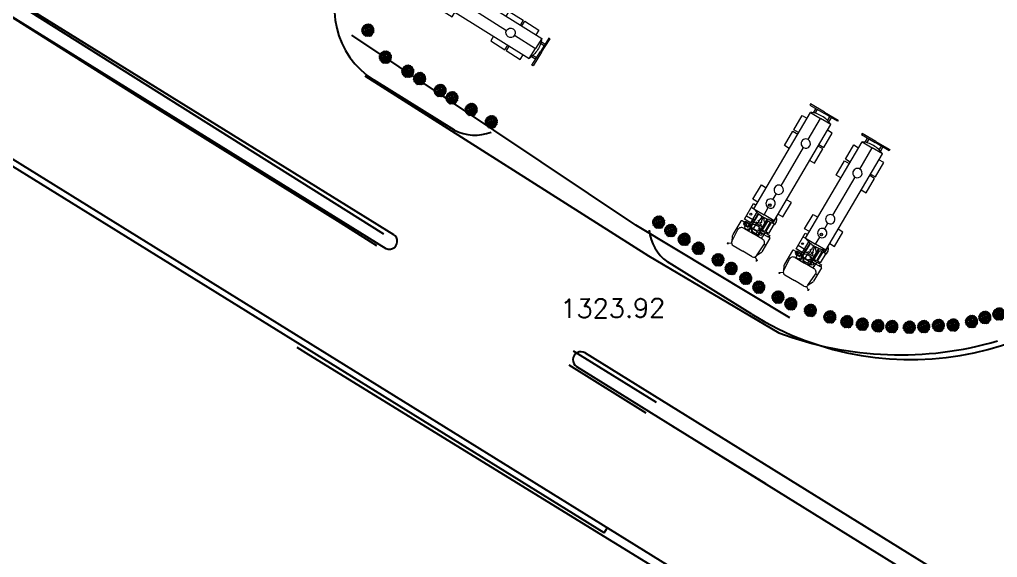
# Model space of a CAD drawing. Header units: metres. Extents: x 324293 to 653279, y 3585589 to 7191434.
# Drawn here: x 334366.3 to 334463.6, y 3600275.1 to 3600328.6 of the extents above; entities that cross this region are included whole.
import ezdxf

# ---------------------------------------------------------------- set-up
doc = ezdxf.new("R2010")
doc.units = ezdxf.units.M
doc.layers.add('andaze', color=1, linetype='Continuous', lineweight=5)
doc.layers.add('tree 1', color=66, linetype='Continuous', lineweight=5)
for name, color, linetype in [('cahman', 80, 'Continuous'), ('center line', 10, 'Continuous'), ('divar sangi', 253, 'Continuous'), ('masir', 25, 'Continuous'), ('sakhteman', 7, 'Continuous'), ('sang jadval', 251, 'Continuous')]:
    doc.layers.add(name, color=color, linetype=linetype)
doc.styles.get("Standard").update_dxf_attribs({"font": 'simplex.shx'})

# ---------------------------------------------------------------- blocks, each defined once
blk = doc.blocks.new('rr')
at = {"layer": 'andaze'}
for p, q in [((334338.179, 3600177.021, 1325.8), (334337.469, 3600176.697, 1325.8)), ((334338.372, 3600177.013, 1325.8), (334338.512, 3600177.245, 1325.8)), ((334338.457, 3600176.926, 1325.8), (334338.894, 3600176.104, 1325.8)), ((334338.741, 3600176.696, 1325.8), (334338.458, 3600176.924, 1325.8)), ((334338.559, 3600177.213, 1325.8), (334338.466, 3600177.277, 1325.8)), ((334338.466, 3600177.277, 1325.8), (334338.527, 3600177.265, 1325.8)), ((334338.527, 3600177.265, 1325.8), (334338.559, 3600177.213, 1325.8)), ((334336.378, 3600176.326, 1325.8), (334336.347, 3600176.272, 1325.8)), ((334336.347, 3600176.272, 1325.8), (334336.366, 3600176.213, 1325.8)), ((334336.366, 3600176.213, 1325.8), (334336.378, 3600176.326, 1325.8)), ((334336.639, 3600176.223, 1325.8), (334336.372, 3600176.269, 1325.8)), ((334336.76, 3600176.374, 1325.8), (334337.469, 3600176.697, 1325.8)), ((334339.272, 3600175.6, 1325.8), (334338.815, 3600176.602, 1325.8)), ((334336.636, 3600175.736, 1325.8), (334336.649, 3600176.1, 1325.8)), ((334336.649, 3600176.102, 1325.8), (334336.982, 3600175.233, 1325.8)), ((334337.116, 3600174.617, 1325.8), (334336.659, 3600175.619, 1325.8)), ((334338.766, 3600175.725, 1325.8), (334338.059, 3600175.403, 1325.8)), ((334338.372, 3600175.546, 1325.8), (334338.501, 3600175.262, 1325.8)), ((334338.41, 3600175.563, 1325.8), (334338.54, 3600175.279, 1325.8)), ((334338.563, 3600175.533, 1325.8), (334338.448, 3600175.481, 1325.8)), ((334338.735, 3600175.665, 1325.8), (334338.543, 3600175.577, 1325.8)), ((334338.543, 3600175.577, 1325.8), (334338.563, 3600175.533, 1325.8)), ((334338.924, 3600175.554, 1325.8), (334338.633, 3600175.421, 1325.8)), ((334338.768, 3600175.593, 1325.8), (334338.735, 3600175.665, 1325.8)), ((334338.809, 3600175.612, 1325.8), (334338.768, 3600175.593, 1325.8)), ((334338.85, 3600175.52, 1325.8), (334338.809, 3600175.612, 1325.8)), ((334338.865, 3600175.527, 1325.8), (334338.962, 3600175.313, 1325.8)), ((334338.912, 3600176.064, 1325.8), (334339.034, 3600176.12, 1325.8)), ((334338.924, 3600175.554, 1325.8), (334339.022, 3600175.34, 1325.8)), ((334339.074, 3600175.438, 1325.8), (334339.24, 3600175.514, 1325.8)), ((334337.001, 3600175.193, 1325.8), (334336.878, 3600175.137, 1325.8)), ((334337.205, 3600174.646, 1325.8), (334337.547, 3600174.802, 1325.8)), ((334337.353, 3600175.081, 1325.8), (334338.059, 3600175.403, 1325.8)), ((334337.51, 3600175.007, 1325.8), (334337.455, 3600175.128, 1325.8)), ((334337.49, 3600174.998, 1325.8), (334337.51, 3600175.007, 1325.8)), ((334337.574, 3600174.814, 1325.8), (334337.49, 3600174.998, 1325.8)), ((334337.547, 3600174.802, 1325.8), (334337.613, 3600174.658, 1325.8)), ((334337.561, 3600174.808, 1325.8), (334337.847, 3600174.939, 1325.8)), ((334337.626, 3600174.664, 1325.8), (334337.561, 3600174.808, 1325.8)), ((334337.913, 3600174.795, 1325.8), (334337.626, 3600174.664, 1325.8)), ((334337.708, 3600175.243, 1325.8), (334338.293, 3600173.96, 1325.8)), ((334337.747, 3600175.261, 1325.8), (334338.329, 3600173.984, 1325.8)), ((334338.201, 3600175.35, 1325.8), (334337.791, 3600175.163, 1325.8)), ((334338.401, 3600175.248, 1325.8), (334337.864, 3600175.003, 1325.8)), ((334337.914, 3600175.219, 1325.8), (334337.987, 3600175.059, 1325.8)), ((334338.169, 3600174.778, 1325.8), (334337.965, 3600174.782, 1325.8)), ((334338.112, 3600175.002, 1325.8), (334338.001, 3600174.951, 1325.8)), ((334338.001, 3600174.951, 1325.8), (334338.057, 3600174.83, 1325.8)), ((334338.039, 3600174.6, 1325.8), (334338.672, 3600174.888, 1325.8)), ((334338.057, 3600174.83, 1325.8), (334338.13, 3600174.863, 1325.8)), ((334338.079, 3600175.412, 1325.8), (334338.483, 3600175.206, 1325.8)), ((334338.342, 3600175.18, 1325.8), (334338.084, 3600175.063, 1325.8)), ((334338.084, 3600175.063, 1325.8), (334338.112, 3600175.002, 1325.8)), ((334338.129, 3600175.435, 1325.8), (334338.484, 3600175.254, 1325.8)), ((334338.13, 3600174.863, 1325.8), (334338.169, 3600174.778, 1325.8)), ((334338.169, 3600174.778, 1325.8), (334338.464, 3600174.912, 1325.8)), ((334338.342, 3600175.18, 1325.8), (334338.402, 3600175.208, 1325.8)), ((334338.464, 3600174.912, 1325.8), (334338.342, 3600175.18, 1325.8)), ((334338.395, 3600175.223, 1325.8), (334338.424, 3600175.236, 1325.8)), ((334338.402, 3600175.208, 1325.8), (334338.395, 3600175.223, 1325.8)), ((334338.464, 3600174.912, 1325.8), (334338.594, 3600175.058, 1325.8)), ((334338.483, 3600175.206, 1325.8), (334338.689, 3600175.3, 1325.8)), ((334338.484, 3600175.254, 1325.8), (334338.671, 3600175.339, 1325.8)), ((334338.519, 3600175.223, 1325.8), (334338.954, 3600174.269, 1325.8)), ((334338.551, 3600174.834, 1325.8), (334338.594, 3600174.74, 1325.8)), ((334338.558, 3600175.24, 1325.8), (334338.995, 3600174.28, 1325.8)), ((334338.6, 3600175.148, 1325.8), (334339.022, 3600175.34, 1325.8)), ((334338.633, 3600175.421, 1325.8), (334338.775, 3600175.11, 1325.8)), ((334338.657, 3600175.021, 1325.8), (334338.784, 3600175.078, 1325.8)), ((334338.844, 3600174.948, 1325.8), (334338.717, 3600174.89, 1325.8)), ((334338.895, 3600174.836, 1325.8), (334338.768, 3600174.778, 1325.8)), ((334338.771, 3600175.108, 1325.8), (334339.229, 3600175.316, 1325.8)), ((334339.155, 3600174.264, 1325.8), (334338.771, 3600175.108, 1325.8)), ((334339.349, 3600175.052, 1325.8), (334338.891, 3600174.843, 1325.8)), ((334339.229, 3600175.316, 1325.8), (334339.76, 3600174.151, 1325.8)), ((334337.355, 3600174.654, 1325.8), (334337.202, 3600174.585, 1325.8)), ((334337.271, 3600174.502, 1325.8), (334337.205, 3600174.646, 1325.8)), ((334337.613, 3600174.658, 1325.8), (334337.271, 3600174.502, 1325.8)), ((334337.447, 3600174.493, 1325.8), (334337.641, 3600174.581, 1325.8)), ((334337.764, 3600173.797, 1325.8), (334337.447, 3600174.493, 1325.8)), ((334337.641, 3600174.581, 1325.8), (334337.958, 3600173.885, 1325.8)), ((334337.715, 3600174.63, 1325.8), (334337.873, 3600174.702, 1325.8)), ((334338.026, 3600173.947, 1325.8), (334337.715, 3600174.63, 1325.8)), ((334337.873, 3600174.702, 1325.8), (334338.184, 3600174.019, 1325.8)), ((334338.166, 3600174.658, 1325.8), (334338.209, 3600174.565, 1325.8)), ((334338.209, 3600174.565, 1325.8), (334338.342, 3600174.625, 1325.8)), ((334338.399, 3600174.501, 1325.8), (334338.328, 3600174.469, 1325.8)), ((334338.328, 3600174.469, 1325.8), (334338.345, 3600174.432, 1325.8)), ((334338.342, 3600174.625, 1325.8), (334338.399, 3600174.501, 1325.8)), ((334338.345, 3600174.432, 1325.8), (334338.402, 3600174.458, 1325.8)), ((334338.402, 3600174.458, 1325.8), (334338.415, 3600174.429, 1325.8)), ((334338.415, 3600174.429, 1325.8), (334338.407, 3600174.394, 1325.8)), ((334338.407, 3600174.394, 1325.8), (334338.475, 3600174.338, 1325.8)), ((334338.594, 3600174.74, 1325.8), (334338.461, 3600174.679, 1325.8)), ((334338.461, 3600174.679, 1325.8), (334338.517, 3600174.555, 1325.8)), ((334338.475, 3600174.338, 1325.8), (334338.504, 3600174.275, 1325.8)), ((334338.504, 3600174.275, 1325.8), (334338.546, 3600174.251, 1325.8)), ((334338.517, 3600174.555, 1325.8), (334338.588, 3600174.588, 1325.8)), ((334338.558, 3600174.226, 1325.8), (334338.543, 3600174.19, 1325.8)), ((334338.543, 3600174.19, 1325.8), (334338.573, 3600174.123, 1325.8)), ((334338.546, 3600174.251, 1325.8), (334338.558, 3600174.226, 1325.8)), ((334338.604, 3600174.551, 1325.8), (334338.548, 3600174.525, 1325.8)), ((334338.548, 3600174.525, 1325.8), (334338.561, 3600174.496, 1325.8)), ((334338.561, 3600174.496, 1325.8), (334338.593, 3600174.479, 1325.8)), ((334338.588, 3600174.588, 1325.8), (334338.604, 3600174.551, 1325.8)), ((334338.593, 3600174.479, 1325.8), (334338.59, 3600174.391, 1325.8)), ((334338.59, 3600174.391, 1325.8), (334338.619, 3600174.328, 1325.8)), ((334338.619, 3600174.328, 1325.8), (334338.61, 3600174.279, 1325.8)), ((334338.61, 3600174.279, 1325.8), (334338.621, 3600174.255, 1325.8)), ((334338.621, 3600174.255, 1325.8), (334338.658, 3600174.242, 1325.8)), ((334338.658, 3600174.242, 1325.8), (334338.688, 3600174.176, 1325.8)), ((334339.452, 3600174.351, 1325.8), (334338.696, 3600174.006, 1325.8)), ((334339.452, 3600174.351, 1325.8), (334342.709, 3600167.206, 1325.8)), ((334339.635, 3600174.426, 1325.8), (334339.455, 3600174.345, 1325.8)), ((334339.76, 3600174.151, 1325.8), (334339.581, 3600174.069, 1325.8)), ((334337.958, 3600173.885, 1325.8), (334337.764, 3600173.797, 1325.8)), ((334338.236, 3600173.92, 1325.8), (334337.877, 3600173.756, 1325.8)), ((334337.877, 3600173.756, 1325.8), (334338.002, 3600173.483, 1325.8)), ((334337.939, 3600173.661, 1325.8), (334338.696, 3600174.006, 1325.8)), ((334337.939, 3600173.661, 1325.8), (334341.196, 3600166.517, 1325.8)), ((334338.002, 3600173.483, 1325.8), (334338.017, 3600173.491, 1325.8)), ((334338.184, 3600174.019, 1325.8), (334338.026, 3600173.947, 1325.8)), ((334338.696, 3600174.006, 1325.8), (334338.938, 3600173.475, 1325.8)), ((334339.678, 3600173.856, 1325.8), (334340.032, 3600174.018, 1325.8)), ((334340.032, 3600174.018, 1325.8), (334340.517, 3600172.954, 1325.8)), ((334338.165, 3600173.167, 1325.8), (334337.811, 3600173.005, 1325.8)), ((334337.811, 3600173.005, 1325.8), (334338.296, 3600171.942, 1325.8)), ((334339.211, 3600172.877, 1325.8), (334339.404, 3600172.452, 1325.8)), ((334340.517, 3600172.954, 1325.8), (334340.163, 3600172.793, 1325.8)), ((334338.296, 3600171.942, 1325.8), (334338.65, 3600172.103, 1325.8)), ((334339.677, 3600171.855, 1325.8), (334340.964, 3600169.032, 1325.8)), ((334341.491, 3600169.879, 1325.8), (334341.845, 3600170.041, 1325.8)), ((334341.845, 3600170.041, 1325.8), (334342.33, 3600168.977, 1325.8)), ((334339.978, 3600169.19, 1325.8), (334339.624, 3600169.028, 1325.8)), ((334339.624, 3600169.028, 1325.8), (334340.109, 3600167.965, 1325.8)), ((334342.33, 3600168.977, 1325.8), (334341.976, 3600168.816, 1325.8)), ((334342.025, 3600168.709, 1325.8), (334342.378, 3600168.87, 1325.8)), ((334342.378, 3600168.87, 1325.8), (334342.863, 3600167.807, 1325.8)), ((334340.109, 3600167.965, 1325.8), (334340.463, 3600168.126, 1325.8)), ((334340.512, 3600168.019, 1325.8), (334340.158, 3600167.858, 1325.8)), ((334341.236, 3600168.434, 1325.8), (334341.953, 3600166.861, 1325.8)), ((334340.158, 3600167.858, 1325.8), (334340.643, 3600166.794, 1325.8)), ((334342.863, 3600167.807, 1325.8), (334342.509, 3600167.645, 1325.8)), ((334340.643, 3600166.794, 1325.8), (334340.996, 3600166.956, 1325.8)), ((334341.196, 3600166.517, 1325.8), (334341.953, 3600166.861, 1325.8)), ((334341.546, 3600166.546, 1325.8), (334341.671, 3600166.27, 1325.8)), ((334342.709, 3600167.206, 1325.8), (334341.953, 3600166.861, 1325.8)), ((334343.147, 3600166.943, 1325.8), (334342.128, 3600166.478, 1325.8)), ((334342.166, 3600166.394, 1325.8), (334343.185, 3600166.859, 1325.8)), ((334342.459, 3600166.962, 1325.8), (334342.584, 3600166.687, 1325.8)), ((334342.556, 3600167.046, 1325.8), (334342.696, 3600166.738, 1325.8)), ((334343.185, 3600166.859, 1325.8), (334343.147, 3600166.943, 1325.8)), ((334341.109, 3600166.014, 1325.8), (334342.128, 3600166.478, 1325.8)), ((334341.147, 3600165.93, 1325.8), (334341.109, 3600166.014, 1325.8)), ((334342.166, 3600166.394, 1325.8), (334341.147, 3600165.93, 1325.8)), ((334341.418, 3600166.528, 1325.8), (334341.559, 3600166.219, 1325.8))]:
    blk.add_line(p, q, dxfattribs=at)
for centre, radius in [((334337.708, 3600174.992, 1325.8), 0.0885), ((334338.777, 3600175.358, 1325.8), 0.0927), ((334339.262, 3600174.741, 1325.8), 0.063), ((334339.024, 3600173.287, 1325.8), 0.0909), ((334339.024, 3600173.287, 1325.8), 0.0726), ((334339.024, 3600173.287, 1325.8), 0)]:
    blk.add_circle(centre, radius, dxfattribs=at)
for centre, radius, start, end in [((334338.268, 3600176.826, 1325.8), 0.215, 28.01734, 114.50575), ((334336.849, 3600176.179, 1325.8), 0.215, 114.50575, 200.99416), ((334338.579, 3600176.495, 1325.8), 0.259, 24.50575, 51.17431), ((334336.894, 3600175.727, 1325.8), 0.259, 177.83719, 204.50575), ((334338.652, 3600175.975, 1325.8), 0.275, 294.50575, 28.01734), ((334338.955, 3600175.439, 1325.8), 0.119, 304.12937, 104.88213), ((334339.213, 3600175.573, 1325.8), 0.0647, 294.50575, 24.50575), ((334337.239, 3600175.331, 1325.8), 0.275, 200.99416, 294.50575), ((334337.175, 3600174.644, 1325.8), 0.0647, 204.50575, 294.50575), ((334338.179, 3600173.833, 1325.8), 0.461, 126.02858, 137.37672), ((334339.569, 3600172.091, 1325.8), 2.263, 114.50575, 136.06224), ((334338.179, 3600173.833, 1325.8), 0.461, 94.68714, 104.2502), ((334338.179, 3600173.833, 1325.8), 0.255, 76.61128, 95.6895), ((334338.179, 3600173.833, 1325.8), 0.461, 37.05264, 89.00987), ((334339.569, 3600172.091, 1325.8), 2.263, 92.94927, 114.50575), ((334338.179, 3600173.833, 1325.8), 0.461, 172.90981, 255.63846), ((334338.179, 3600173.833, 1325.8), 0.255, 171.19798, 191.79037), ((334338.179, 3600173.833, 1325.8), 0.255, 135.72154, 159.26177), ((334338.179, 3600173.833, 1325.8), 0.255, 43.28036, 63.26408), ((334339.075, 3600173.176, 1325.8), 0.328, 114.50575, 294.50575), ((334339.075, 3600173.176, 1325.8), 0.328, 294.50575, 114.50575), ((334339.541, 3600172.154, 1325.8), 0.328, 114.50575, 294.50575), ((334339.541, 3600172.154, 1325.8), 0.328, 294.50575, 114.50575), ((334341.1, 3600168.733, 1325.8), 0.328, 114.50575, 294.50575), ((334341.1, 3600168.733, 1325.8), 0.328, 294.50575, 114.50575), ((334341.209, 3600168.494, 1325.8), 1.977, 269.64056, 294.50575), ((334341.209, 3600168.494, 1325.8), 1.977, 294.50575, 319.37094)]:
    blk.add_arc(centre, radius, start, end, dxfattribs=at)
for points in [[(334338.466, 3600177.277, 1325.8), (334338.527, 3600177.265, 1325.8), (334338.559, 3600177.213, 1325.8)], [(334336.378, 3600176.326, 1325.8), (334336.347, 3600176.272, 1325.8), (334336.366, 3600176.213, 1325.8)], [(334338.501, 3600175.262, 1325.8), (334338.54, 3600175.279, 1325.8), (334338.372, 3600175.546, 1325.8), (334338.41, 3600175.563, 1325.8)], [(334338.329, 3600173.984, 1325.8), (334338.293, 3600173.96, 1325.8), (334337.747, 3600175.261, 1325.8), (334337.708, 3600175.243, 1325.8)], [(334338.519, 3600175.223, 1325.8), (334338.558, 3600175.24, 1325.8), (334338.954, 3600174.269, 1325.8), (334338.995, 3600174.28, 1325.8)]]:
    blk.add_solid(points, dxfattribs=at)
blk = doc.blocks.new('ugvhd')
at = {"layer": 'tree 1', "color": 92, "linetype": 'ByBlock'}
for p, q in [((3787.84, 581.9), (3787.75, 581.82)), ((3787.77, 581.88), (3787.86, 581.85)), ((3787.8, 581.9), (3787.81, 581.82)), ((3787.91, 581.85), (3787.82, 581.78)), ((3787.9, 581.81), (3787.84, 581.84)), ((3787.84, 581.83), (3787.93, 581.8)), ((3787.93, 581.91), (3787.85, 581.84)), ((3787.94, 582.03), (3787.86, 581.96)), ((3787.86, 581.9), (3787.96, 581.87)), ((3787.87, 582.01), (3787.97, 581.98)), ((3787.97, 581.86), (3787.87, 581.91)), ((3787.87, 581.86), (3787.88, 581.78)), ((3787.97, 581.86), (3787.88, 581.91)), ((3787.99, 581.86), (3787.89, 581.92)), ((3787.9, 582.04), (3787.91, 581.96)), ((3787.9, 581.92), (3787.9, 581.84)), ((3788.03, 582.11), (3787.94, 582.03)), ((3787.96, 582.09), (3788.06, 582.06)), ((3788.05, 582.03), (3787.96, 581.95)), ((3788.02, 581.91), (3787.97, 581.94)), ((3788.13, 581.86), (3787.97, 581.86)), ((3787.98, 582.01), (3788.08, 581.98)), ((3787.99, 582.11), (3788, 582.03)), ((3788.05, 581.98), (3787.99, 582.04)), ((3788.1, 582.11), (3788.01, 582.03)), ((3788.01, 582.04), (3788.02, 581.95)), ((3788.1, 581.86), (3788.01, 581.78)), ((3788.13, 582.02), (3788.02, 582.06)), ((3788.07, 581.91), (3788.02, 581.91)), ((3788.02, 581.84), (3788.12, 581.81)), ((3788.03, 582.09), (3788.12, 582.06)), ((3788.11, 581.97), (3788.03, 581.89)), ((3788.04, 581.95), (3788.14, 581.92)), ((3788.07, 581.91), (3788.05, 581.98)), ((3788.06, 582.11), (3788.07, 582.03)), ((3788.06, 581.86), (3788.07, 581.78)), ((3788.13, 582.03), (3788.07, 582.11)), ((3788.07, 581.97), (3788.08, 581.89)), ((3788.14, 581.86), (3788.07, 581.91)), ((3788.08, 582.11), (3788.13, 582.04)), ((3788.13, 582.04), (3788.09, 582.12)), ((3788.19, 582.16), (3788.1, 582.08)), ((3788.15, 582.03), (3788.1, 582.12)), ((3788.12, 582.14), (3788.22, 582.11)), ((3788.22, 582.06), (3788.13, 581.99)), ((3788.19, 582), (3788.13, 582.03)), ((3788.24, 581.8), (3788.13, 581.86)), ((3788.14, 582.04), (3788.24, 582.01)), ((3788.27, 581.77), (3788.14, 581.85)), ((3788.15, 582.17), (3788.16, 582.08)), ((3788.19, 582), (3788.15, 582.03)), ((3788.26, 582.22), (3788.18, 582.14)), ((3788.2, 582.08), (3788.18, 582.11)), ((3788.18, 582.07), (3788.19, 581.99)), ((3788.19, 582.2), (3788.29, 582.17)), ((3788.19, 581.98), (3788.2, 582.11)), ((3788.28, 581.99), (3788.19, 582)), ((3788.24, 582), (3788.19, 582)), ((3788.21, 581.93), (3788.19, 581.98)), ((3788.19, 581.98), (3788.21, 581.91)), ((3788.2, 582.11), (3788.2, 582.16)), ((3788.21, 581.91), (3788.2, 581.83)), ((3788.29, 582.06), (3788.21, 581.98)), ((3788.21, 581.82), (3788.21, 581.93)), ((3788.22, 582.22), (3788.23, 582.14)), ((3788.22, 582.04), (3788.32, 582.01)), ((3788.33, 582.19), (3788.24, 582.12)), ((3788.3, 582.06), (3788.24, 582.17)), ((3788.29, 582), (3788.24, 582)), ((3788.25, 582.06), (3788.26, 581.98)), ((3788.26, 582.18), (3788.35, 582.15)), ((3788.31, 581.88), (3788.27, 581.94)), ((3788.28, 582.25), (3788.29, 582.17)), ((3788.39, 581.9), (3788.28, 581.99)), ((3788.28, 581.78), (3788.3, 581.88)), ((3788.29, 582.2), (3788.3, 582.12)), ((3788.3, 582.14), (3788.29, 582.19)), ((3788.29, 582), (3788.3, 582.06)), ((3788.29, 581.77), (3788.31, 581.88)), ((3788.3, 582.04), (3788.31, 582.19)), ((3788.3, 582.19), (3788.3, 582.14)), ((3788.3, 582.06), (3788.3, 582.14)), ((3788.31, 581.98), (3788.3, 582.04)), ((3788.3, 582.01), (3788.3, 581.99)), ((3788.4, 581.91), (3788.31, 581.98)), ((3788.35, 582.1), (3788.32, 582.19)), ((3788.44, 582.23), (3788.35, 582.16)), ((3788.35, 582.1), (3788.36, 582.19)), ((3788.38, 582.03), (3788.35, 582.1)), ((3788.37, 582.22), (3788.46, 582.19)), ((3788.39, 581.91), (3788.38, 582.03)), ((3788.38, 581.92), (3788.39, 582.02)), ((3788.39, 582.03), (3788.44, 582.19)), ((3788.44, 581.71), (3788.39, 581.9)), ((3788.4, 582.24), (3788.41, 582.16)), ((3788.49, 582.16), (3788.4, 582.09)), ((3788.49, 582.07), (3788.4, 581.99)), ((3788.43, 581.79), (3788.4, 581.91)), ((3788.41, 582.05), (3788.51, 582.02)), ((3788.42, 582.15), (3788.51, 582.12)), ((3788.43, 581.81), (3788.47, 581.95)), ((3788.44, 581.79), (3788.45, 581.85)), ((3788.45, 582.17), (3788.46, 582.09)), ((3788.45, 582.08), (3788.46, 581.99)), ((3788.45, 581.78), (3788.48, 581.96)), ((3788.5, 582.1), (3788.47, 582.19)), ((3788.48, 581.96), (3788.51, 582)), ((3788.48, 581.95), (3788.54, 581.97)), ((3788.49, 581.97), (3788.54, 581.97)), ((3788.5, 582.1), (3788.54, 582.17)), ((3788.59, 582.13), (3788.5, 582.06)), ((3788.51, 582), (3788.5, 582.1)), ((3788.59, 582.22), (3788.51, 582.14)), ((3788.51, 582), (3788.57, 582.06)), ((3788.51, 582.01), (3788.57, 582.06)), ((3788.52, 582.2), (3788.62, 582.17)), ((3788.52, 582.11), (3788.61, 582.09)), ((3788.54, 581.97), (3788.62, 582.01)), ((3788.55, 582.23), (3788.56, 582.14)), ((3788.55, 582.14), (3788.56, 582.06)), ((3788.57, 582.06), (3788.61, 582.15)), ((3788.68, 582.19), (3788.59, 582.11)), ((3788.6, 582.17), (3788.7, 582.14)), ((3788.68, 582.12), (3788.6, 582.04)), ((3788.68, 581.84), (3788.6, 581.77)), ((3788.61, 582.1), (3788.71, 582.07)), ((3788.61, 581.81), (3788.64, 581.88)), ((3788.62, 582.01), (3788.75, 582.07)), ((3788.7, 581.97), (3788.62, 581.89)), ((3788.62, 581.81), (3788.63, 581.84)), ((3788.63, 582.01), (3788.63, 582.05)), ((3788.63, 581.95), (3788.73, 581.92)), ((3788.63, 581.84), (3788.65, 581.92)), ((3788.64, 582.19), (3788.65, 582.11)), ((3788.64, 582.12), (3788.65, 582.04)), ((3788.64, 581.85), (3788.65, 581.77)), ((3788.73, 582.07), (3788.65, 582)), ((3788.65, 581.93), (3788.67, 582)), ((3788.65, 581.92), (3788.74, 581.96)), ((3788.65, 581.94), (3788.73, 581.96)), ((3788.66, 582.05), (3788.76, 582.02)), ((3788.67, 582), (3788.69, 582.03)), ((3788.67, 581.97), (3788.67, 581.89)), ((3788.68, 581.82), (3788.75, 581.87)), ((3788.69, 582.03), (3788.7, 582.1)), ((3788.69, 582.08), (3788.7, 582)), ((3788.7, 581.77), (3788.73, 581.91)), ((3788.8, 582.12), (3788.72, 582.04)), ((3788.73, 582.1), (3788.83, 582.07)), ((3788.74, 581.96), (3788.8, 582.03)), ((3788.75, 582.07), (3788.85, 582.04)), ((3788.75, 581.87), (3788.8, 581.96)), ((3788.76, 582.12), (3788.77, 582.04)), ((3788.85, 582.03), (3788.76, 581.96)), ((3788.76, 581.99), (3788.81, 582.02)), ((3788.76, 581.98), (3788.81, 582.01)), ((3788.77, 582.01), (3788.87, 581.98)), ((3788.77, 581.9), (3788.87, 581.87)), ((3788.77, 581.81), (3788.82, 581.89)), ((3788.85, 581.89), (3788.77, 581.82)), ((3788.87, 581.99), (3788.78, 581.91)), ((3788.78, 581.88), (3788.88, 581.85)), ((3788.8, 581.96), (3788.84, 581.99)), ((3788.8, 581.97), (3788.89, 581.94)), ((3788.81, 582.04), (3788.82, 581.96)), ((3788.81, 581.9), (3788.82, 581.82)), ((3788.83, 582), (3788.84, 581.91)), ((3788.84, 581.82), (3788.9, 581.9)), ((3788.84, 581.82), (3788.91, 581.89)), ((3788.94, 581.95), (3788.86, 581.87)), ((3788.87, 581.93), (3788.97, 581.9)), ((3788.96, 581.84), (3788.87, 581.77)), ((3788.9, 581.96), (3788.91, 581.87)), ((3788.92, 581.85), (3788.93, 581.77)), ((3787.78, 581.73), (3787.7, 581.65)), ((3787.71, 581.71), (3787.81, 581.68)), ((3787.82, 581.62), (3787.73, 581.54)), ((3787.81, 581.52), (3787.73, 581.45)), ((3787.74, 581.73), (3787.75, 581.65)), ((3787.74, 581.51), (3787.84, 581.48)), ((3787.84, 581.81), (3787.75, 581.73)), ((3787.75, 581.6), (3787.84, 581.57)), ((3787.83, 581.46), (3787.75, 581.38)), ((3787.76, 581.44), (3787.86, 581.41)), ((3787.77, 581.79), (3787.87, 581.76)), ((3787.85, 581.68), (3787.77, 581.6)), ((3787.77, 581.53), (3787.78, 581.45)), ((3787.87, 581.73), (3787.78, 581.65)), ((3787.78, 581.66), (3787.88, 581.63)), ((3787.78, 581.63), (3787.79, 581.54)), ((3787.87, 581.46), (3787.78, 581.38)), ((3787.88, 581.7), (3787.79, 581.69)), ((3787.94, 581.62), (3787.79, 581.64)), ((3787.79, 581.63), (3787.94, 581.62)), ((3787.89, 581.56), (3787.79, 581.51)), ((3787.79, 581.47), (3787.8, 581.38)), ((3787.8, 581.82), (3787.81, 581.73)), ((3787.92, 581.69), (3787.8, 581.71)), ((3787.8, 581.71), (3787.89, 581.68)), ((3787.8, 581.7), (3787.85, 581.7)), ((3787.8, 581.44), (3787.9, 581.41)), ((3787.81, 581.68), (3787.82, 581.6)), ((3787.91, 581.48), (3787.81, 581.5)), ((3787.88, 581.43), (3787.81, 581.42)), ((3787.85, 581.43), (3787.81, 581.42)), ((3787.9, 581.38), (3787.81, 581.3)), ((3787.91, 581.74), (3787.82, 581.78)), ((3787.91, 581.56), (3787.82, 581.49)), ((3787.82, 581.36), (3787.92, 581.33)), ((3787.83, 581.73), (3787.84, 581.65)), ((3787.83, 581.46), (3787.84, 581.38)), ((3787.84, 581.54), (3787.93, 581.51)), ((3787.93, 581.44), (3787.84, 581.44)), ((3787.95, 581.42), (3787.84, 581.36)), ((3787.92, 581.32), (3787.84, 581.25)), ((3787.85, 581.3), (3787.95, 581.27)), ((3787.86, 581.38), (3787.87, 581.3)), ((3787.97, 581.36), (3787.86, 581.33)), ((3787.91, 581.33), (3787.86, 581.32)), ((3787.87, 581.57), (3787.88, 581.49)), ((3787.87, 581.3), (3787.97, 581.36)), ((3787.87, 581.31), (3787.91, 581.33)), ((3788, 581.45), (3787.88, 581.43)), ((3787.88, 581.33), (3787.89, 581.25)), ((3787.97, 581.23), (3787.88, 581.16)), ((3787.95, 581.62), (3787.89, 581.56)), ((3787.97, 581.81), (3787.9, 581.81)), ((3787.98, 581.6), (3787.9, 581.52)), ((3787.99, 581.36), (3787.9, 581.29)), ((3787.9, 581.21), (3787.99, 581.18)), ((3787.96, 581.7), (3787.91, 581.74)), ((3787.91, 581.58), (3788.01, 581.55)), ((3787.97, 581.52), (3787.91, 581.48)), ((3787.96, 581.7), (3787.92, 581.69)), ((3787.92, 581.34), (3788.01, 581.31)), ((3787.97, 581.81), (3787.93, 581.78)), ((3788.02, 581.75), (3787.93, 581.67)), ((3788.01, 581.48), (3787.93, 581.4)), ((3788.03, 581.26), (3787.93, 581.21)), ((3787.93, 581.24), (3787.94, 581.16)), ((3787.94, 581.61), (3787.95, 581.52)), ((3788.02, 581.59), (3787.94, 581.51)), ((3787.94, 581.46), (3788.04, 581.43)), ((3788.08, 581.67), (3787.95, 581.75)), ((3787.95, 581.73), (3788.04, 581.7)), ((3788.07, 581.67), (3787.95, 581.62)), ((3787.95, 581.57), (3788.05, 581.54)), ((3788.03, 581.55), (3787.95, 581.42)), ((3787.95, 581.37), (3787.96, 581.29)), ((3788.04, 581.19), (3787.95, 581.12)), ((3788.04, 581.75), (3787.96, 581.7)), ((3788.07, 581.76), (3787.97, 581.81)), ((3788.05, 581.75), (3787.97, 581.81)), ((3788.03, 581.55), (3787.97, 581.52)), ((3787.97, 581.48), (3787.98, 581.4)), ((3788.08, 581.36), (3787.97, 581.36)), ((3788.05, 581.27), (3787.97, 581.19)), ((3787.97, 581.17), (3788.06, 581.14)), ((3787.98, 581.75), (3787.99, 581.67)), ((3787.98, 581.6), (3787.99, 581.51)), ((3787.98, 581.25), (3788.08, 581.22)), ((3788.15, 581.5), (3788, 581.52)), ((3788.06, 581.44), (3788, 581.45)), ((3788.06, 581.44), (3788, 581.4)), ((3788, 581.2), (3788.01, 581.12)), ((3788.01, 581.28), (3788.02, 581.19)), ((3788.06, 581.66), (3788.02, 581.55)), ((3788.11, 581.42), (3788.02, 581.34)), ((3788.07, 581.32), (3788.02, 581.12)), ((3788.05, 581.28), (3788.02, 581.13)), ((3788.02, 581.18), (3788.03, 581.1)), ((3788.11, 581.14), (3788.02, 581.07)), ((3788.03, 581.7), (3788.09, 581.67)), ((3788.07, 581.66), (3788.03, 581.55)), ((3788.06, 581.32), (3788.03, 581.26)), ((3788.13, 581.74), (3788.04, 581.75)), ((3788.04, 581.4), (3788.13, 581.37)), ((3788.13, 581.11), (3788.04, 581.04)), ((3788.13, 581.74), (3788.05, 581.75)), ((3788.13, 581.23), (3788.05, 581.16)), ((3788.11, 581.49), (3788.06, 581.44)), ((3788.11, 581.33), (3788.06, 581.32)), ((3788.06, 581.21), (3788.16, 581.18)), ((3788.15, 581.74), (3788.07, 581.82)), ((3788.15, 581.74), (3788.07, 581.76)), ((3788.17, 581.68), (3788.07, 581.67)), ((3788.07, 581.43), (3788.08, 581.34)), ((3788.15, 581.33), (3788.07, 581.25)), ((3788.07, 581.15), (3788.08, 581.07)), ((3788.12, 581.12), (3788.07, 581.09)), ((3788.08, 581.66), (3788.17, 581.68)), ((3788.17, 581.5), (3788.08, 581.43)), ((3788.13, 581.4), (3788.08, 581.36)), ((3788.08, 581.35), (3788.13, 581.39)), ((3788.14, 581.32), (3788.07, 581.24)), ((3788.08, 581.31), (3788.18, 581.28)), ((3788.17, 581.1), (3788.08, 581.02)), ((3788.09, 581.48), (3788.19, 581.45)), ((3788.09, 581.12), (3788.1, 581.04)), ((3788.13, 581.39), (3788.1, 581.33)), ((3788.1, 581.08), (3788.19, 581.05)), ((3788.2, 581.5), (3788.11, 581.49)), ((3788.14, 581.39), (3788.11, 581.33)), ((3788.11, 581.34), (3788.12, 581.25)), ((3788.11, 581.18), (3788.2, 581.15)), ((3788.21, 581.79), (3788.12, 581.71)), ((3788.31, 581.18), (3788.12, 581.12)), ((3788.13, 581.51), (3788.14, 581.43)), ((3788.2, 581.43), (3788.13, 581.4)), ((3788.13, 581.13), (3788.33, 581.2)), ((3788.13, 581.15), (3788.22, 581.12)), ((3788.13, 581.11), (3788.14, 581.02)), ((3788.14, 581.77), (3788.23, 581.74)), ((3788.2, 581.74), (3788.14, 581.74)), ((3788.21, 581.5), (3788.14, 581.32)), ((3788.21, 581.42), (3788.14, 581.39)), ((3788.16, 581.08), (3788.14, 581.06)), ((3788.22, 581.75), (3788.15, 581.74)), ((3788.17, 581.2), (3788.16, 581.08)), ((3788.17, 581.8), (3788.18, 581.71)), ((3788.23, 581.75), (3788.17, 581.68)), ((3788.21, 581.75), (3788.17, 581.68)), ((3788.23, 581.28), (3788.17, 581.2)), ((3788.26, 581.58), (3788.19, 581.5)), ((3788.26, 581.57), (3788.2, 581.5)), ((3788.25, 581.43), (3788.2, 581.43)), ((3788.28, 581.14), (3788.2, 581.07)), ((3788.21, 581.5), (3788.27, 581.58)), ((3788.24, 581.42), (3788.21, 581.42)), ((3788.29, 581.09), (3788.21, 581.01)), ((3788.26, 581.77), (3788.22, 581.75)), ((3788.22, 581.07), (3788.32, 581.04)), ((3788.26, 581.76), (3788.23, 581.75)), ((3788.25, 581.35), (3788.23, 581.28)), ((3788.25, 581.21), (3788.23, 581.11)), ((3788.31, 581.17), (3788.23, 581.09)), ((3788.31, 581.1), (3788.23, 581.02)), ((3788.32, 581.03), (3788.23, 580.95)), ((3788.29, 581.77), (3788.24, 581.8)), ((3788.24, 581.43), (3788.25, 581.35)), ((3788.24, 581.28), (3788.25, 581.21)), ((3788.24, 581.15), (3788.25, 581.07)), ((3788.29, 581.47), (3788.25, 581.43)), ((3788.27, 581.46), (3788.25, 581.43)), ((3788.25, 581.34), (3788.25, 581.43)), ((3788.25, 581.1), (3788.26, 581.01)), ((3788.25, 581.02), (3788.29, 581.08)), ((3788.26, 581.76), (3788.29, 581.69)), ((3788.34, 581.61), (3788.26, 581.58)), ((3788.35, 581.6), (3788.26, 581.57)), ((3788.31, 581.1), (3788.26, 581.01)), ((3788.28, 581.74), (3788.27, 581.77)), ((3788.29, 581.47), (3788.27, 581.46)), ((3788.27, 581.17), (3788.28, 581.09)), ((3788.3, 581.68), (3788.28, 581.76)), ((3788.28, 581.04), (3788.29, 580.95)), ((3788.3, 581.68), (3788.29, 581.77)), ((3788.3, 581.54), (3788.29, 581.47)), ((3788.3, 581.52), (3788.29, 581.47)), ((3788.35, 581.63), (3788.3, 581.68)), ((3788.34, 581.62), (3788.3, 581.68)), ((3788.35, 581.6), (3788.3, 581.67)), ((3788.38, 581.6), (3788.3, 581.52)), ((3788.37, 581.6), (3788.3, 581.54)), ((3788.3, 581.54), (3788.36, 581.6)), ((3788.3, 581.08), (3788.4, 581.05)), ((3788.36, 581.23), (3788.31, 581.18)), ((3788.31, 581.18), (3788.31, 581.1)), ((3788.4, 581.16), (3788.31, 581.09)), ((3788.4, 581.03), (3788.31, 580.96)), ((3788.41, 581.12), (3788.32, 581.05)), ((3788.39, 581.6), (3788.34, 581.62)), ((3788.34, 581.11), (3788.34, 581.02)), ((3788.39, 581.6), (3788.35, 581.63)), ((3788.38, 581.6), (3788.35, 581.47)), ((3788.37, 581.58), (3788.35, 581.48)), ((3788.35, 581.47), (3788.37, 581.41)), ((3788.38, 581.3), (3788.35, 581.23)), ((3788.35, 581.23), (3788.36, 581.17)), ((3788.39, 581.55), (3788.36, 581.47)), ((3788.36, 581.47), (3788.37, 581.41)), ((3788.37, 581.4), (3788.36, 581.37)), ((3788.36, 581.4), (3788.36, 581.36)), ((3788.36, 581.37), (3788.38, 581.3)), ((3788.36, 581.36), (3788.37, 581.29)), ((3788.36, 581.17), (3788.39, 581.11)), ((3788.36, 581.04), (3788.37, 580.96)), ((3788.37, 581.41), (3788.4, 581.39)), ((3788.37, 581.41), (3788.41, 581.39)), ((3788.45, 581.12), (3788.37, 581.04)), ((3788.38, 581.6), (3788.44, 581.71)), ((3788.38, 581.6), (3788.45, 581.71)), ((3788.38, 581.6), (3788.4, 581.55)), ((3788.38, 581.3), (3788.45, 581.27)), ((3788.39, 581.11), (3788.38, 581.06)), ((3788.38, 581.1), (3788.48, 581.07)), ((3788.38, 581.06), (3788.38, 581)), ((3788.39, 581.11), (3788.45, 581.01)), ((3788.4, 581.61), (3788.4, 581.6)), ((3788.4, 581.6), (3788.41, 581.56)), ((3788.4, 581.55), (3788.54, 581.47)), ((3788.4, 581.39), (3788.5, 581.36)), ((3788.41, 581.63), (3788.45, 581.7)), ((3788.41, 581.6), (3788.46, 581.64)), ((3788.41, 581.6), (3788.41, 581.63)), ((3788.41, 581.56), (3788.41, 581.6)), ((3788.41, 581.39), (3788.48, 581.37)), ((3788.41, 581.13), (3788.42, 581.04)), ((3788.42, 581.59), (3788.45, 581.63)), ((3788.42, 581.59), (3788.57, 581.47)), ((3788.42, 581.58), (3788.53, 581.49)), ((3788.42, 581.55), (3788.42, 581.58)), ((3788.53, 581.48), (3788.42, 581.55)), ((3788.45, 581.78), (3788.43, 581.79)), ((3788.43, 581.58), (3788.48, 581.63)), ((3788.53, 581.49), (3788.43, 581.55)), ((3788.52, 581.18), (3788.43, 581.1)), ((3788.46, 581.18), (3788.43, 581.11)), ((3788.46, 581.18), (3788.43, 581.12)), ((3788.43, 581.11), (3788.43, 581)), ((3788.45, 581.71), (3788.44, 581.77)), ((3788.44, 581.16), (3788.54, 581.13)), ((3788.45, 581.73), (3788.57, 581.8)), ((3788.45, 581.71), (3788.45, 581.78)), ((3788.45, 581.63), (3788.49, 581.64)), ((3788.45, 581.27), (3788.46, 581.18)), ((3788.46, 581.71), (3788.57, 581.8)), ((3788.46, 581.72), (3788.55, 581.78)), ((3788.46, 581.2), (3788.46, 581.18)), ((3788.46, 581.18), (3788.49, 581.12)), ((3788.56, 581.39), (3788.47, 581.38)), ((3788.48, 581.63), (3788.51, 581.63)), ((3788.48, 581.19), (3788.49, 581.1)), ((3788.56, 581.05), (3788.48, 580.98)), ((3788.49, 581.64), (3788.57, 581.64)), ((3788.49, 581.12), (3788.59, 581.04)), ((3788.49, 581.03), (3788.59, 581)), ((3788.58, 581.79), (3788.5, 581.71)), ((3788.58, 581.4), (3788.5, 581.33)), ((3788.5, 581.37), (3788.56, 581.39)), ((3788.5, 581.37), (3788.55, 581.33)), ((3788.5, 581.36), (3788.55, 581.32)), ((3788.51, 581.77), (3788.61, 581.74)), ((3788.51, 581.63), (3788.58, 581.59)), ((3788.51, 581.38), (3788.61, 581.35)), ((3788.54, 581.19), (3788.52, 581.06)), ((3788.52, 581.06), (3788.53, 581.02)), ((3788.52, 581.06), (3788.53, 580.98)), ((3788.53, 581.63), (3788.58, 581.64)), ((3788.57, 581.47), (3788.53, 581.48)), ((3788.54, 581.47), (3788.59, 581.46)), ((3788.55, 581.32), (3788.54, 581.19)), ((3788.55, 581.79), (3788.55, 581.71)), ((3788.55, 581.32), (3788.6, 581.25)), ((3788.63, 581.32), (3788.55, 581.24)), ((3788.56, 581.64), (3788.64, 581.67)), ((3788.56, 581.3), (3788.66, 581.27)), ((3788.64, 581.13), (3788.56, 581.06)), ((3788.57, 581.8), (3788.62, 581.81)), ((3788.57, 581.8), (3788.64, 581.8)), ((3788.57, 581.64), (3788.62, 581.63)), ((3788.57, 581.47), (3788.6, 581.47)), ((3788.57, 581.2), (3788.67, 581.17)), ((3788.57, 581.11), (3788.67, 581.08)), ((3788.59, 581.64), (3788.64, 581.67)), ((3788.59, 581.46), (3788.62, 581.42)), ((3788.59, 581.33), (3788.6, 581.24)), ((3788.6, 581.47), (3788.65, 581.49)), ((3788.6, 581.25), (3788.61, 581.17)), ((3788.6, 581.24), (3788.6, 581.16)), ((3788.6, 581.16), (3788.62, 581.05)), ((3788.61, 581.05), (3788.6, 581.15)), ((3788.6, 581.14), (3788.61, 581.06)), ((3788.61, 581.82), (3788.71, 581.79)), ((3788.61, 581.46), (3788.63, 581.42)), ((3788.61, 581.17), (3788.63, 581.05)), ((3788.61, 581.17), (3788.72, 581.11)), ((3788.62, 581.63), (3788.75, 581.64)), ((3788.62, 581.46), (3788.67, 581.48)), ((3788.71, 581.47), (3788.62, 581.4)), ((3788.62, 581.42), (3788.74, 581.37)), ((3788.62, 581.42), (3788.62, 581.33)), ((3788.62, 581.33), (3788.67, 581.3)), ((3788.71, 581.64), (3788.63, 581.57)), ((3788.63, 581.45), (3788.73, 581.42)), ((3788.63, 581.42), (3788.73, 581.38)), ((3788.63, 581.33), (3788.63, 581.42)), ((3788.72, 581.23), (3788.63, 581.15)), ((3788.71, 581.05), (3788.63, 580.98)), ((3788.64, 581.8), (3788.68, 581.82)), ((3788.64, 581.67), (3788.7, 581.76)), ((3788.64, 581.62), (3788.74, 581.59)), ((3788.64, 581.21), (3788.74, 581.18)), ((3788.64, 581.03), (3788.74, 581)), ((3788.65, 581.67), (3788.75, 581.72)), ((3788.65, 581.49), (3788.75, 581.54)), ((3788.67, 581.65), (3788.68, 581.57)), ((3788.67, 581.63), (3788.72, 581.63)), ((3788.67, 581.48), (3788.75, 581.53)), ((3788.67, 581.48), (3788.68, 581.4)), ((3788.67, 581.3), (3788.7, 581.2)), ((3788.75, 581.15), (3788.67, 581.07)), ((3788.67, 581.06), (3788.68, 580.98)), ((3788.68, 581.29), (3788.78, 581.26)), ((3788.68, 581.23), (3788.69, 581.15)), ((3788.68, 581.13), (3788.78, 581.1)), ((3788.69, 581.3), (3788.79, 581.26)), ((3788.7, 581.76), (3788.77, 581.81)), ((3788.7, 581.78), (3788.77, 581.81)), ((3788.78, 581.35), (3788.7, 581.28)), ((3788.78, 581.3), (3788.7, 581.22)), ((3788.7, 581.2), (3788.77, 581.16)), ((3788.8, 581.79), (3788.71, 581.71)), ((3788.71, 581.63), (3788.75, 581.61)), ((3788.71, 581.33), (3788.81, 581.3)), ((3788.71, 581.28), (3788.81, 581.25)), ((3788.81, 581.58), (3788.72, 581.51)), ((3788.72, 581.15), (3788.72, 581.07)), ((3788.73, 581.77), (3788.82, 581.74)), ((3788.73, 581.56), (3788.83, 581.53)), ((3788.73, 581.38), (3788.86, 581.36)), ((3788.73, 581.37), (3788.81, 581.31)), ((3788.74, 581.37), (3788.87, 581.37)), ((3788.74, 581.36), (3788.75, 581.28)), ((3788.74, 581.3), (3788.75, 581.22)), ((3788.75, 581.64), (3788.81, 581.72)), ((3788.75, 581.61), (3788.82, 581.61)), ((3788.75, 581.54), (3788.81, 581.53)), ((3788.75, 581.53), (3788.82, 581.52)), ((3788.84, 581.24), (3788.75, 581.16)), ((3788.84, 581.17), (3788.75, 581.09)), ((3788.76, 581.79), (3788.77, 581.71)), ((3788.76, 581.64), (3788.85, 581.65)), ((3788.76, 581.15), (3788.86, 581.12)), ((3788.77, 581.81), (3788.84, 581.82)), ((3788.77, 581.65), (3788.81, 581.73)), ((3788.77, 581.59), (3788.78, 581.51)), ((3788.77, 581.22), (3788.86, 581.19)), ((3788.79, 581.26), (3788.83, 581.21)), ((3788.8, 581.25), (3788.81, 581.16)), ((3788.8, 581.17), (3788.81, 581.09)), ((3788.81, 581.72), (3788.9, 581.79)), ((3788.81, 581.72), (3788.97, 581.7)), ((3788.81, 581.53), (3788.94, 581.54)), ((3788.9, 581.51), (3788.81, 581.44)), ((3788.89, 581.32), (3788.81, 581.24)), ((3788.81, 581.31), (3788.86, 581.24)), ((3788.82, 581.61), (3788.98, 581.58)), ((3788.82, 581.52), (3788.93, 581.48)), ((3788.92, 581.47), (3788.82, 581.52)), ((3788.82, 581.3), (3788.92, 581.27)), ((3788.91, 581.62), (3788.83, 581.54)), ((3788.94, 581.55), (3788.83, 581.53)), ((3788.83, 581.49), (3788.92, 581.46)), ((3788.84, 581.6), (3788.94, 581.57)), ((3788.85, 581.65), (3788.89, 581.65)), ((3788.85, 581.32), (3788.86, 581.24)), ((3788.86, 581.52), (3788.87, 581.44)), ((3788.94, 581.39), (3788.86, 581.31)), ((3788.86, 581.36), (3788.9, 581.3)), ((3788.95, 581.71), (3788.87, 581.64)), ((3788.87, 581.63), (3788.88, 581.54)), ((3788.87, 581.37), (3788.96, 581.4)), ((3788.87, 581.37), (3788.97, 581.34)), ((3788.88, 581.69), (3788.98, 581.66)), ((3788.89, 581.82), (3788.99, 581.79)), ((3788.98, 581.56), (3788.89, 581.48)), ((3788.9, 581.79), (3788.96, 581.79)), ((3788.9, 581.54), (3789, 581.51)), ((3788.99, 581.48), (3788.9, 581.4)), ((3788.9, 581.39), (3788.91, 581.31)), ((3788.91, 581.72), (3788.92, 581.64)), ((3788.91, 581.46), (3789.01, 581.43)), ((3788.97, 581.47), (3788.92, 581.48)), ((3788.96, 581.46), (3788.92, 581.47)), ((3788.93, 581.76), (3789.03, 581.73)), ((3789.01, 581.62), (3788.93, 581.54)), ((3788.93, 581.48), (3788.97, 581.48)), ((3789.02, 581.68), (3788.94, 581.61)), ((3788.94, 581.6), (3789.04, 581.57)), ((3788.94, 581.56), (3788.95, 581.48)), ((3788.98, 581.55), (3788.94, 581.55)), ((3788.94, 581.54), (3788.98, 581.53)), ((3788.95, 581.66), (3789.05, 581.63)), ((3788.98, 581.54), (3788.95, 581.54)), ((3789.04, 581.52), (3788.95, 581.44)), ((3788.95, 581.49), (3788.96, 581.4)), ((3788.96, 581.79), (3788.97, 581.71)), ((3788.97, 581.63), (3788.98, 581.54)), ((3788.98, 581.69), (3788.99, 581.61)), ((3789, 581.52), (3789.01, 581.44))]:
    blk.add_line(p, q, dxfattribs=at)
at = {"layer": 'tree 1', "color": 92}
blk.add_circle((3788.39, 581.59), 0.6, dxfattribs=at)

msp = doc.modelspace()

# ---------------------------------------------------------------- linework, layer by layer
at = {"layer": 'divar sangi', "elevation": 1310.54933, "flags": 128}
msp.add_lwpolyline([(334485.6552, 3600239.534), (334395.0846, 3600295.275), (334393.94433, 3600296.0065)], dxfattribs=at)
at = {"layer": 'masir'}
for p, q in [((334340.73321, 3600346.14337, 3965.58973), (334403.52208, 3600307.24589, 1313.25213)), ((334349.91898, 3600338.57067), (334402.75659, 3600305.83796)), ((334409.57676, 3600317.616, 1313.27406), (334401.5918, 3600322.56834, 1313.26244)), ((334359.43033, 3600318.56236), (334481.5959, 3600242.88122)), ((334424.46122, 3600277.57015, -12.91667), (334362.68475, 3600315.84046, -12.91667)), ((334439.13821, 3600299.29792, 1313.25213), (334430.74413, 3600304.49941, 1313.25213)), ((334422.55974, 3600295.45212, 1313.24741), (334457.19431, 3600273.99612, 1313.24741)), ((334421.72117, 3600294.08949, 1313.25213), (334456.33328, 3600272.64763, 1313.25213)), ((334431.16963, 3600288.23618, 1313.24741), (334440.49836, 3600282.45706, 1313.24741)), ((334424.46122, 3600277.57015, 1313.25213), (334424.7772, 3600278.08021, 1313.25213))]:
    msp.add_line(p, q, dxfattribs=at)
at = {"layer": 'masir', "extrusion": (-0.001051, 0.000651144, 0.999999)}
msp.add_arc((334407.18844, 3600328.27487, 3306.10285), 8.35, 148.2221437, 238.1925187, dxfattribs=at)
at = {"layer": 'masir'}
for centre, radius, start, end in [((334411.61931, 3600321.51251, 1313.27406), 4.39941, 242.3364554, 291.22364), ((334454.94016, 3600324.79887, 1313.25213), 30, 238.2151065, 326.0408297), ((334454.94016, 3600324.79887, 1313.25213), 30, 238.2151065, 326.0408297), ((334403.09302, 3600306.5671, 1313.25213), 0.80302, 231.2126698, 57.7070767), ((334433.33421, 3600308.06711, 1158.43691), 4.40874, 185.2327294, 234.0211001), ((334422.14245, 3600294.76958, 1313.25213), 0.8, 57.8842854, 238.2239891)]:
    msp.add_arc(centre, radius, start, end, dxfattribs=at)
at = {"layer": 'sakhteman', "elevation": 1312.43513, "flags": 128}
msp.add_lwpolyline([(334442.9296, 3600298.954), (334427.5949, 3600308.16), (334399.3768, 3600327.034)], dxfattribs=at)
at = {"layer": 'sang jadval', "flags": 128}
for points, elevation in [([(334330.5279, 3600352.436), (334343.688, 3600344.297), (334402.5195, 3600307.286)], 1314.58063), ([(334329.5743, 3600351.28), (334343.0623, 3600342.92), (334353.838, 3600336.255), (334378.8251, 3600320.485), (334398.2118, 3600308.408), (334401.8131, 3600306.149)], 1314.60493), ([(334400.6729, 3600323.004), (334428.8683, 3600305.094)], 1313.08753), ([(334428.8683, 3600305.094), (334441.8286, 3600297.456)], 1312.39563), ([(334421.3854, 3600295.67), (334429.6314, 3600290.554)], 1312.21673), ([(334420.9549, 3600294.255), (334428.5968, 3600289.495)], 1312.22143)]:
    msp.add_lwpolyline(points, dxfattribs=dict(at, elevation=elevation))
at = {"layer": 'sang jadval'}
msp.add_arc((334453.90413, 3600329.58027, 1311.95953), 34.3189, 249.3987272, 286.3546154, dxfattribs=at)

# ---------------------------------------------------------------- block references
at = {"layer": 'andaze', "extrusion": (-0.000598746, -0.001021, 0.999999), "xscale": -1.416032679245217, "yscale": 1.416032680355205, "zscale": 1.416032679622287, "rotation": 82.40428232139374}
msp.add_blockref('rr', (5450220.95705, 3395751.94312, -3115.70264), dxfattribs=at)
at = {"layer": 'andaze', "extrusion": (-0.001003, 0.000629709, 0.999999), "xscale": 1.416032679740498, "yscale": 1.416032679740498, "zscale": 1.416032679740498, "rotation": 125.0818828967618}
for p in [(4778372.21992, 6142917.74945, 2693.52907), (4778377.35345, 6142914.81906, 2693.52208)]:
    msp.add_blockref('rr', p, dxfattribs=at)
at = {"layer": 'cahman', "lineweight": 40, "extrusion": (0.000384589, 0.0004825, 1), "xscale": -0.9659750927401528, "yscale": 0.9659750929107941, "rotation": 58.22240189210668}
for p, zscale in [((336805.19883, 3603141.48436, 3179.01591), 0.9659750930138936), ((336806.94447, 3603138.80651, 3178.9679), 0.9659750930138936), ((336809.1697, 3603137.40136, 3178.9679), 0.9659750930138936), ((336810.34732, 3603136.67184, 3178.9679), 0.9659750930138936), ((336812.3878, 3603135.48746, 3178.9679), 0.9659750930138936), ((336813.56542, 3603134.75794, 3178.9679), 0.9659750930138936), ((336815.48119, 3603133.59724, 3178.96808), 0.9659750930138936), ((336817.47782, 3603132.37635, 3178.96826), 0.9659750930138936), ((336833.09641, 3603121.117, 5830.61751), 0.9659750930138624), ((336834.29284, 3603120.28927, 5830.61757), 0.9659750930138624), ((336835.64051, 3603119.4125, 5830.61767), 0.9659750930138624), ((336837.03856, 3603118.51938, 5830.61778), 0.9659750930138624), ((336840.026, 3603118.65504, 3179.01864), 0.9659750930138624), ((336841.32323, 3603117.79462, 3179.01872), 0.9659750930138624), ((336842.7752, 3603116.81393, 3179.01881), 0.9659750930138624), ((336844.07258, 3603115.93676, 3179.01888), 0.9659750930138624), ((336845.97796, 3603114.94257, 3179.01914), 0.9659750930138624), ((336847.25687, 3603114.28292, 3179.01931), 0.9659750930138624), ((336849.20639, 3603113.62938, 3179.01971), 0.9659750930138624), ((336867.95008, 3603113.26725, 3179.02686), 0.9659750930138624), ((336851.13888, 3603112.97486, 3179.02014), 0.9659750930138624), ((336852.83531, 3603112.50265, 3179.02056), 0.9659750930138624), ((336854.36815, 3603112.25044, 3179.02103), 0.9659750930138624), ((336855.91505, 3603112.10077, 3179.02159), 0.9659750930138624), ((336857.30282, 3603112.01334, 3179.02208), 0.9659750930138624), ((336860.47429, 3603112.0127, 3179.0233), 0.9659750930138624), ((336861.93125, 3603112.12635, 3179.02391), 0.9659750930138624), ((336863.39396, 3603112.17213, 3179.02458), 0.9659750930138624), ((336865.22991, 3603112.51796, 3179.02545), 0.9659750930138624), ((336866.55067, 3603112.92204, 3179.02615), 0.9659750930138624), ((336859.04251, 3603111.95035, 3179.02272), 0.9659750930138624)]:
    msp.add_blockref('ugvhd', p, dxfattribs=dict(at, zscale=zscale))

# ---------------------------------------------------------------- texts
at = {"layer": 'center line', "color": 5, "insert": (334420.09555, 3600300.79593, 1313.25213), "char_height": 1.873329, "width": 36.7159825, "attachment_point": 1, "rotation": 0.4498703}
msp.add_mtext('1323.92', dxfattribs=at)

doc.saveas('drawing.dxf')
